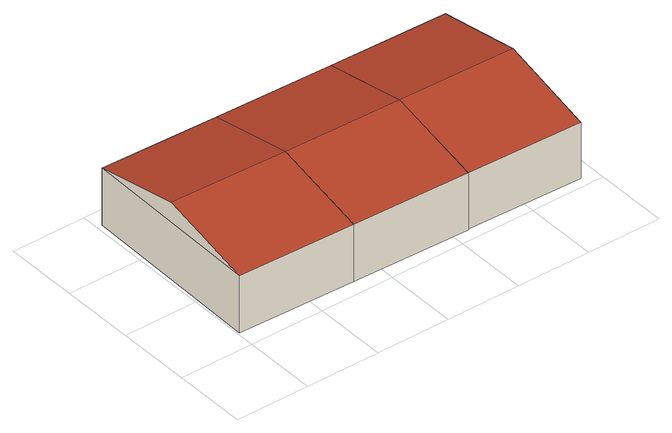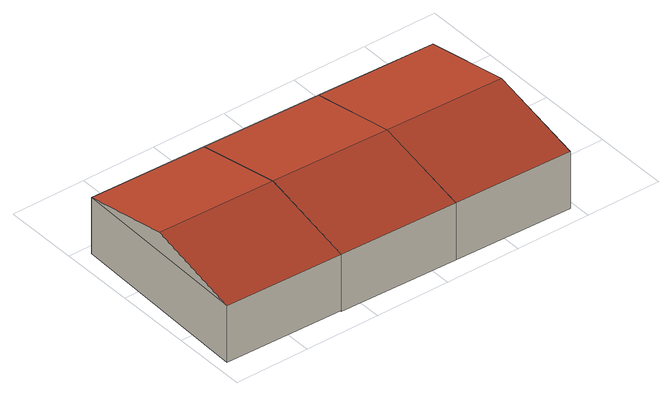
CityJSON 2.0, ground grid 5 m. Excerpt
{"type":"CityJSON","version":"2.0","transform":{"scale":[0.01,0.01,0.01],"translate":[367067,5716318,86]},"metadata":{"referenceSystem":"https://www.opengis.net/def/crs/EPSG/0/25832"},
"CityObjects":{
"building1":{"type":"Building","attributes":{"name":"Pfadfinderheim \"Am Schacht\"","Gemeindeschluessel":"05513000","Geometrietyp2DReferenz":"3000","function":"31001_1310"},"address":[{"country":"Germany","locality":"Gelsenkirchen","thoroughfareNumber":"55a","thoroughfareName":"Ressestraße"}],"children":["building1-1","building1-2","building1-3"]},
"building1-1":{"type":"BuildingPart","attributes":{"roofType":"3100","measuredHeight":5.3,"storeysAboveGround":1},"parents":["building1"],"geometry":[{"type":"MultiSurface","lod":"2","boundaries":[[[0,1,2,3]],[[4,5,6,7]],[[3,8,9,0]],[[7,9,8,4]],[[1,6,5,2]],[[10,11,6,1]],[[0,7,11,10]],[[3,2,5,4]],[[0,9,7]],[[4,8,3]]],"semantics":{"surfaces":[{"type":"WallSurface"},{"type":"RoofSurface"},{"type":"GroundSurface"},{"type":"ClosureSurface"}],"values":[0,0,1,1,2,0,3,3,3,3]}}]},
"building1-2":{"type":"BuildingPart","attributes":{"roofType":"3100","measuredHeight":5.26,"storeysAboveGround":1},"address":[{"country":"Germany","locality":"Gelsenkirchen","thoroughfareNumber":"55a","thoroughfareName":"Ressestraße"}],"parents":["building1"],"geometry":[{"type":"Solid","lod":"2","boundaries":[[[[12,13,10,0]],[[14,15,13,12]],[[7,11,15,14]],[[12,16,14]],[[0,9,16,12]],[[14,16,9,7]],[[13,15,11,10]],[[0,10,11,7]],[[7,9,0]]]],"semantics":{"surfaces":[{"type":"WallSurface"},{"type":"RoofSurface"},{"type":"GroundSurface"},{"type":"ClosureSurface"}],"values":[[0,0,0,0,1,1,2,3,3]]}}]},
"building1-3":{"type":"BuildingPart","attributes":{"roofType":"3100","measuredHeight":5.31,"storeysAboveGround":1},"address":[{"country":"Germany","locality":"Gelsenkirchen","thoroughfareNumber":"55a","thoroughfareName":"Ressestraße"}],"parents":["building1"],"geometry":[{"type":"Solid","lod":"2","boundaries":[[[[3,2,17,18]],[[19,20,5,4]],[[18,17,20,19]],[[19,21,18]],[[18,21,8,3]],[[4,8,21,19]],[[2,5,20,17]],[[3,4,5,2]],[[3,8,4]]]],"semantics":{"surfaces":[{"type":"WallSurface"},{"type":"RoofSurface"},{"type":"GroundSurface"},{"type":"ClosureSurface"}],"values":[[0,0,0,0,1,1,2,3,3]]}}]}
},
"vertices":[
[1632,1342,463],[1632,1342,68],[836,1364,68],[836,1364,463],[809,102,463],[809,102,68],[1606,80,68],[1606,80,463],[823,733,598],[1619,711,598],[1632,1342,73],[1606,80,73],
[2430,1320,463],[2430,1320,73],[2390,58,463],[2390,58,73],[2410,689,598],
[39,1387,68],[39,1387,463],[13,125,463],[13,125,68],[26,756,598]
]}
